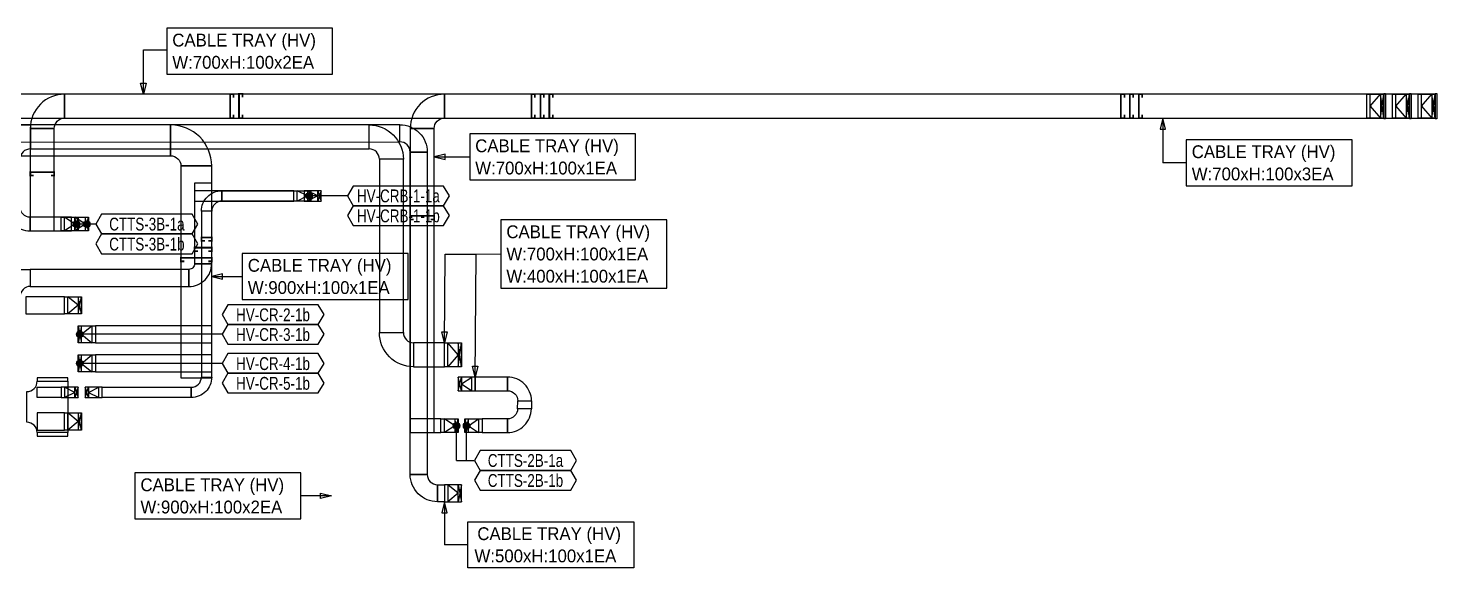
# Model space of a CAD drawing. Header units: millimetres. Extents: x 14100 to 374841, y -351975 to 881100.
# Drawn here: x 135191 to 176354, y -242953 to -227162 of the extents above; entities that cross this region are included whole.
import ezdxf
from ezdxf.enums import TextEntityAlignment as Align

# ---------------------------------------------------------------- set-up
doc = ezdxf.new("R2010")
doc.units = ezdxf.units.MM
doc.header["$LTSCALE"] = 150
for name, color, linetype in [('-----26 Electrical Cable Tray_HV_B', 2, 'Continuous'), ('-----26 Electrical Cable Tray_HV_IT', 4, 'Continuous'), ('-----26 Electrical Cable Tray_HV_N', 30, 'Continuous'), ('-----26 Electrical Cable Tray_HV_UT A', 1, 'Continuous'), ('-----26 Electrical Cable Tray_HV_UT B', 71, 'Continuous'), ('-----26 Electrical Cable Tray_HV_발전기 B', 103, 'Continuous'), ('-----29 주기', 1, 'Continuous'), ('-----30 Text', 2, 'Continuous'), ('-----99 Cable Schedule', 2, 'Continuous')]:
    doc.layers.add(name, color=color, linetype=linetype)
doc.styles.add('ELEC', font='')
doc.styles.get('ELEC').set_extended_font_data('Dotum')

# ---------------------------------------------------------------- blocks, each defined once
blk = doc.blocks.new('A$634112462862')
at = {"color": 0}
for p, q in [((0, 100), (0, 500)), ((0, 500), (700, 500)), ((700, 500), (700, 100)), ((0, 0), (0, 100)), ((700, 0), (0, 0)), ((700, 100), (700, 0))]:
    blk.add_line(p, q, dxfattribs=at)
at = {"color": 8}
for p, q in [((700, 400), (0, 500)), ((700, 500), (0, 400)), ((350, 100), (0, 400)), ((0, 400), (700, 400)), ((700, 100), (0, 100)), ((350, 100), (700, 400))]:
    blk.add_line(p, q, dxfattribs=at)
blk = doc.blocks.new('A$527511562058')
at = {"color": 0}
for p, q in [((0, 400), (400, 400)), ((0, 0), (0, 400)), ((400, 0), (0, 0)), ((400, 400), (500, 400)), ((500, 0), (400, 0)), ((500, 400), (500, 0))]:
    blk.add_line(p, q, dxfattribs=at)
at = {"color": 8}
for p, q in [((100, 400), (0, 0)), ((0, 400), (100, 0)), ((100, 200), (400, 400)), ((100, 0), (100, 400)), ((100, 200), (400, 0)), ((400, 400), (400, 0))]:
    blk.add_line(p, q, dxfattribs=at)
blk = doc.blocks.new('A$529866197279')
at = {"color": 0}
for p, q in [((0, 400), (0, 500)), ((0, 500), (700, 500)), ((700, 500), (700, 400)), ((0, 0), (0, 400)), ((700, 0), (0, 0)), ((700, 400), (700, 0))]:
    blk.add_line(p, q, dxfattribs=at)
at = {"color": 8}
for p, q in [((350, 100), (0, 400)), ((0, 400), (700, 400)), ((700, 100), (0, 100)), ((0, 100), (700, 0)), ((0, 0), (700, 100)), ((350, 100), (700, 400))]:
    blk.add_line(p, q, dxfattribs=at)
blk = doc.blocks.new('A$595823492043')
at = {"color": 0}
for p, q in [((0, 0), (0, 500)), ((0, 500), (100, 500)), ((100, 500), (500, 500)), ((500, 500), (500, 0)), ((100, 0), (0, 0)), ((500, 0), (100, 0))]:
    blk.add_line(p, q, dxfattribs=at)
at = {"color": 8}
for p, q in [((400, 250), (100, 500)), ((100, 0), (100, 500)), ((400, 500), (400, 0)), ((400, 0), (500, 500)), ((500, 0), (400, 500)), ((400, 250), (100, 0))]:
    blk.add_line(p, q, dxfattribs=at)
blk = doc.blocks.new('A$550585017316')
at = {"color": 0}
for p, q in [((400, 300), (0, 300)), ((0, 300), (0, 0)), ((0, 0), (400, 0)), ((500, 300), (400, 300)), ((400, 0), (500, 0)), ((500, 0), (500, 300))]:
    blk.add_line(p, q, dxfattribs=at)
at = {"color": 8}
for p, q in [((100, 0), (0, 300)), ((0, 0), (100, 300)), ((100, 150), (400, 300)), ((100, 300), (100, 0)), ((100, 150), (400, 0)), ((400, 0), (400, 300))]:
    blk.add_line(p, q, dxfattribs=at)
blk = doc.blocks.new('A$C9a0ab699')
h = blk.add_hatch(color=0)
edge = h.paths.add_edge_path()
edge.add_arc((64, 64), 64, 720, 1080, ccw=False)
at = {"color": 0}
blk.add_circle((64, 64), 64, dxfattribs=at)

msp = doc.modelspace()

# ---------------------------------------------------------------- linework, layer by layer
at = {"layer": '-----26 Electrical Cable Tray_HV_B', "elevation": 0}
for points in [[(133955, -230695), (133955, -229995), (133955, -229995), (135255, -229995), (135255, -230695, 0.414214), (134955, -230995), (134255, -230995), (134255, -230995, 0.414214)], [(145154, -230695), (145154, -229995, -0.414214), (146154, -230995), (145454, -230995, 0.414214)], [(135253, -232697, -0.414214), (134953, -232397), (134953, -232397), (134953, -232397), (134953, -232397), (134553, -232397, 0.414214), (135253, -233097)], [(146454, -236370), (146454, -237070, -0.414214), (145454, -236070), (146154, -236070, 0.414214)], [(149198, -237770, -0.414214), (149498, -238070), (149498, -238070), (149498, -238070), (149498, -238070), (149898, -238070, 0.414214), (149198, -237370)], [(149494, -238296, -0.414214), (149194, -238596), (149194, -238596), (149194, -238596), (149194, -238596), (149194, -238996, 0.414214), (149894, -238296)]]:
    msp.add_lwpolyline(points, format="xyb", close=True, dxfattribs=at)
for points in [[(135255, -230695), (145154, -230695), (145154, -229995), (135255, -229995)], [(145454, -230995), (145454, -236070), (146154, -236070), (146154, -230995)], [(135253, -233097), (136454, -233094), (136454, -232694), (135253, -232697)], [(147354, -236370), (146454, -236370), (146454, -237070), (147354, -237070)], [(149198, -237370), (148254, -237370), (148254, -237770), (149198, -237770)], [(149898, -238070), (149894, -238296), (149494, -238296), (149498, -238070)], [(149194, -238596), (148454, -238596), (148454, -238996), (149194, -238996)]]:
    msp.add_lwpolyline(points, close=True, dxfattribs=at)
at = {"layer": '-----26 Electrical Cable Tray_HV_IT', "elevation": 0}
for points in [[(132053, -230494), (146054, -230490), (146054, -229990), (132053, -229994)], [(146854, -230790), (146853, -240220), (146353, -240220), (146354, -230790)], [(147354, -241020), (147153, -241020), (147153, -240520), (147354, -240520)]]:
    msp.add_lwpolyline(points, close=True, dxfattribs=at)
for points in [[(146054, -230490), (146054, -229990, -0.414214), (146854, -230790), (146354, -230790), (146354, -230790), (146354, -230790), (146354, -230790, 0.414214)], [(147153, -240520), (147153, -241020, -0.414214), (146353, -240220), (146853, -240220), (146853, -240220), (146853, -240220), (146853, -240220, 0.414214)]]:
    msp.add_lwpolyline(points, format="xyb", close=True, dxfattribs=at)
at = {"layer": '-----26 Electrical Cable Tray_HV_N', "color": 1}
for p, q in [((169032, -231103), (168347, -231103)), ((148039, -242278), (147354, -242278))]:
    msp.add_line(p, q, dxfattribs=at)
at = {"layer": '-----26 Electrical Cable Tray_HV_N', "color": 1, "elevation": 0}
for points in [[(139242, -227162), (139242, -228512), (144088, -228512), (144088, -227162)], [(148094, -230255), (148094, -231605), (152940, -231605), (152940, -230255)], [(169032, -230428), (169032, -231778), (173878, -231778), (173878, -230428)], [(141449, -233752), (141449, -235102), (146295, -235102), (146295, -233752)], [(138312, -240173), (138312, -241523), (143158, -241523), (143158, -240173)]]:
    msp.add_lwpolyline(points, close=True, dxfattribs=at)
for points in [[(138557, -229095), (138477, -228775), (138637, -228775), (138557, -229095), (138557, -227792), (139242, -227792)], [(168347, -229800), (168267, -230120), (168427, -230120), (168347, -229800), (168347, -231103)], [(147054, -230930), (147374, -231010), (147374, -230850), (147054, -230930), (148094, -230930)], [(140554, -234427), (140874, -234507), (140874, -234347), (140554, -234427), (141449, -234427)], [(144054, -240848), (143734, -240928), (143734, -240768), (144054, -240848), (143158, -240848)]]:
    msp.add_lwpolyline(points, dxfattribs=at)
at = {"layer": '-----26 Electrical Cable Tray_HV_N', "color": 1}
for points in [[(149005, -232770), (149005, -234770), (153851, -234770), (153851, -232770)], [(152885, -241603), (152885, -242953), (148039, -242953), (148039, -241603)]]:
    msp.add_lwpolyline(points, close=True, dxfattribs=at)
for points in [[(147354, -236370), (147274, -236050), (147434, -236050), (147354, -236370), (147372, -233771), (148278, -233771)], [(148254, -237370), (148174, -237050), (148334, -237050), (148254, -237370), (148278, -233771), (149005, -233770)], [(147354, -241020), (147274, -241340), (147434, -241340), (147354, -241020), (147354, -242278)]]:
    msp.add_lwpolyline(points, dxfattribs=at)
at = {"layer": '-----26 Electrical Cable Tray_HV_UT A', "elevation": 0}
for points in [[(140554, -234053), (140554, -231695), (140054, -231695), (140054, -234053)], [(142954, -231920), (140054, -231920), (140054, -232220), (142954, -232220)], [(135254, -234720), (139887, -234720), (139887, -234220), (135254, -234220)]]:
    msp.add_lwpolyline(points, close=True, dxfattribs=at)
at = {"layer": '-----26 Electrical Cable Tray_HV_UT A', "ltscale": 7.5, "const_width": 50, "elevation": 0}
msp.add_lwpolyline([(140454, -233685), (140554, -233685), (140554, -233585), (140054, -233585), (140054, -233685), (140154, -233685)], dxfattribs=at)
at = {"layer": '-----26 Electrical Cable Tray_HV_UT A', "elevation": 0}
for points in [[(140054, -234053), (140054, -234053, -0.414214), (139887, -234220), (139887, -234220), (139887, -234720, 0.414214), (140554, -234053)], [(134154, -234720), (134154, -234220), (134154, -234220), (135254, -234220), (135254, -234720, 0.414214), (134954, -235020), (134454, -235020), (134454, -235020, 0.414214)]]:
    msp.add_lwpolyline(points, format="xyb", close=True, dxfattribs=at)
at = {"layer": '-----26 Electrical Cable Tray_HV_UT B', "elevation": 0}
for points in [[(139354, -229995), (100454, -229995), (100454, -230895), (139354, -230895)], [(139654, -231195), (139654, -237395), (140554, -237395), (140554, -231195)], [(143254, -232220), (140854, -232220), (140854, -231920), (143254, -231920)], [(140554, -237370), (140554, -232520), (140254, -232520), (140254, -237370)], [(136254, -235020), (135120, -235020), (135120, -235520), (136254, -235520)], [(137154, -236370), (140554, -236370), (140554, -235870), (137154, -235870)], [(137154, -237220), (140554, -237220), (140554, -236720), (137154, -236720)], [(135454, -237395), (135454, -237495), (136354, -237495), (136354, -237395)], [(136154, -237970), (135454, -237970), (135454, -237670), (136154, -237670)], [(137354, -237670), (139954, -237670), (139954, -237970), (137354, -237970)], [(136254, -238420), (135454, -238420), (135454, -238920), (136254, -238920)], [(135454, -238995), (135454, -239095), (136354, -239095), (136354, -238995)]]:
    msp.add_lwpolyline(points, close=True, dxfattribs=at)
for points in [[(139354, -230895), (139354, -230895, -0.414214), (139654, -231195), (139654, -231195), (140554, -231195, 0.414214), (139354, -229995)], [(140854, -232220), (140854, -232220, 0.414214), (140554, -232520), (140554, -232520), (140254, -232520, -0.414214), (140854, -231920)], [(135454, -237495), (136354, -237495), (136354, -237495), (136354, -238995), (135454, -238995, 0.414214), (135154, -238695), (135154, -237795), (135154, -237795, 0.414214)], [(139954, -237670), (139954, -237670, 0.414214), (140254, -237370), (140254, -237370), (140554, -237370, -0.414214), (139954, -237970)]]:
    msp.add_lwpolyline(points, format="xyb", close=True, dxfattribs=at)
at = {"layer": '-----26 Electrical Cable Tray_HV_UT B', "ltscale": 7.5, "const_width": 50, "elevation": 0}
for points in [[(140454, -233385), (140554, -233385), (140554, -233285), (140254, -233285), (140254, -233385), (140354, -233385)], [(139754, -233985), (139654, -233985), (139654, -233885), (140554, -233885), (140554, -233985), (140454, -233985)]]:
    msp.add_lwpolyline(points, dxfattribs=at)
at = {"layer": '-----26 Electrical Cable Tray_HV_발전기 B', "elevation": 0}
for points in [[(175554, -229795), (175554, -229095), (110004, -229095), (110004, -229795)], [(174804, -229095), (136254, -229095), (136254, -229795), (174804, -229795)], [(176304, -229795), (176304, -229095), (147354, -229095), (147354, -229795)], [(135254, -230095), (135254, -233094), (135954, -233094), (135954, -230095)], [(146354, -230095), (146354, -238995), (147054, -238995), (147054, -230095)], [(135254, -233094), (136154, -233094), (136154, -232694), (135254, -232694)], [(146354, -238995), (147254, -238995), (147254, -238595), (146354, -238595)]]:
    msp.add_lwpolyline(points, close=True, dxfattribs=at)
for points in [[(136254, -229795), (136254, -229095, 0.414214), (135254, -230095), (135954, -230095, -0.414214)], [(147354, -229795), (147354, -229095, 0.414214), (146354, -230095), (147054, -230095, -0.414214)]]:
    msp.add_lwpolyline(points, format="xyb", close=True, dxfattribs=at)
at = {"layer": '-----26 Electrical Cable Tray_HV_발전기 B', "ltscale": 7.5, "const_width": 50, "elevation": 0}
for points in [[(141193, -229695), (141193, -229795), (141093, -229795), (141093, -229095), (141193, -229095), (141193, -229195)], [(141452, -229695), (141452, -229795), (141352, -229795), (141352, -229088), (141452, -229088), (141452, -229188)], [(150000, -229695), (150000, -229795), (149900, -229795), (149900, -229095), (150000, -229095), (150000, -229195)], [(150260, -229695), (150260, -229795), (150160, -229795), (150160, -229095), (150260, -229095), (150260, -229195)], [(150520, -229695), (150520, -229795), (150420, -229795), (150420, -229095), (150520, -229095), (150520, -229195)], [(167224, -229695), (167224, -229795), (167124, -229795), (167124, -229095), (167224, -229095), (167224, -229195)], [(167484, -229695), (167484, -229795), (167384, -229795), (167384, -229095), (167484, -229095), (167484, -229195)], [(167744, -229695), (167744, -229795), (167644, -229795), (167644, -229095), (167744, -229095), (167744, -229195)], [(135354, -231474), (135254, -231474), (135254, -231374), (135954, -231374), (135954, -231474), (135854, -231474)], [(146454, -232757), (146354, -232757), (146354, -232657), (147054, -232657), (147054, -232757), (146954, -232757)]]:
    msp.add_lwpolyline(points, dxfattribs=at)
at = {"layer": '-----29 주기'}
for points in [[(144687, -231781), (144520, -232070), (144687, -232359), (147332, -232359), (147499, -232070), (147332, -231781)], [(144687, -232359), (144520, -232647), (144687, -232936), (147332, -232936), (147499, -232647), (147332, -232359)], [(148400, -239523), (148234, -239811), (148400, -240100), (151046, -240100), (151213, -239811), (151046, -239523)], [(148400, -240100), (148234, -240389), (148400, -240678), (151046, -240678), (151213, -240389), (151046, -240100)]]:
    msp.add_lwpolyline(points, close=True, dxfattribs=at)
at = {"layer": '-----29 주기', "elevation": 0}
for points in [[(137337, -232606), (137170, -232895), (137337, -233184), (139982, -233184), (140149, -232895), (139982, -232606)], [(137337, -233184), (137170, -233473), (137337, -233761), (139982, -233761), (140149, -233473), (139982, -233184)], [(141023, -235254), (140857, -235542), (141023, -235831), (143669, -235831), (143836, -235542), (143669, -235254)], [(141023, -235831), (140857, -236120), (141023, -236409), (143669, -236409), (143836, -236120), (143669, -235831)], [(141023, -236681), (140857, -236970), (141023, -237259), (143669, -237259), (143836, -236970), (143669, -236681)], [(141023, -237259), (140857, -237547), (141023, -237836), (143669, -237836), (143836, -237547), (143669, -237259)]]:
    msp.add_lwpolyline(points, close=True, dxfattribs=at)
at = {"layer": '-----99 Cable Schedule', "color": 1}
msp.add_line((147704, -239811), (148234, -239811), dxfattribs=at)
for points in [[(144520, -232070), (143404, -232070)], [(147704, -239811), (147704, -238795)]]:
    msp.add_lwpolyline(points, dxfattribs=at)
at = {"layer": '-----99 Cable Schedule', "color": 1, "elevation": 0}
for points in [[(137170, -232895), (136603, -232895)], [(140857, -236120), (136704, -236120)], [(140857, -236970), (136704, -236970)], [(148004, -239813), (148004, -238796)]]:
    msp.add_lwpolyline(points, dxfattribs=at)
at = {"color": 0, "elevation": 0}
for points in [[(174704, -229120), (174704, -229095), (174804, -229095), (174804, -229795), (174704, -229795), (174704, -229770)], [(174804, -229070), (174854, -229070), (174854, -229820), (174804, -229820), (174804, -229070)], [(175454, -229120), (175454, -229095), (175554, -229095), (175554, -229795), (175454, -229795), (175454, -229770)], [(175554, -229070), (175604, -229070), (175604, -229820), (175554, -229820), (175554, -229070)], [(176204, -229120), (176204, -229095), (176304, -229095), (176304, -229795), (176204, -229795), (176204, -229770)], [(176304, -229070), (176354, -229070), (176354, -229820), (176304, -229820), (176304, -229070)]]:
    msp.add_lwpolyline(points, dxfattribs=at)

# ---------------------------------------------------------------- block references
at = {"layer": '-----26 Electrical Cable Tray_HV_B'}
for name, p, rotation in [('A$527511562058', (136954, -232694, 0), 180), ('A$529866197279', (147854, -237070), 89.99999999999999)]:
    msp.add_blockref(name, p, dxfattribs=dict(at, rotation=rotation))
at = {"layer": '-----26 Electrical Cable Tray_HV_B', "xscale": -1, "rotation": 180}
msp.add_blockref('A$527511562058', (147754, -237370), dxfattribs=at)
at = {"layer": '-----26 Electrical Cable Tray_HV_B'}
msp.add_blockref('A$527511562058', (147954, -238996), dxfattribs=at)
at = {"layer": '-----26 Electrical Cable Tray_HV_IT', "xscale": -1, "rotation": 180}
msp.add_blockref('A$595823492043', (147354, -240520), dxfattribs=at)
at = {"layer": '-----26 Electrical Cable Tray_HV_UT A', "xscale": -1}
msp.add_blockref('A$550585017316', (143454, -232220), dxfattribs=at)
at = {"layer": '-----26 Electrical Cable Tray_HV_UT B', "rotation": 180}
for name, p in [('A$550585017316', (143754, -231920)), ('A$595823492043', (137154, -235870, 0)), ('A$595823492043', (137154, -236720, 0)), ('A$550585017316', (136654, -237670, 0))]:
    msp.add_blockref(name, p, dxfattribs=at)
at = {"layer": '-----26 Electrical Cable Tray_HV_UT B'}
for name, p in [('A$595823492043', (136254, -235520, 0)), ('A$550585017316', (136854, -237970, 0)), ('A$595823492043', (136254, -238920, 0))]:
    msp.add_blockref(name, p, dxfattribs=at)
at = {"layer": '-----26 Electrical Cable Tray_HV_발전기 B'}
for name, p, rotation in [('A$634112462862', (174304, -229095), 270), ('A$634112462862', (175054, -229095), 270), ('A$634112462862', (175804, -229095), 270), ('A$527511562058', (136654, -232694, 0), 180), ('A$527511562058', (147754, -238595), 180)]:
    msp.add_blockref(name, p, dxfattribs=dict(at, rotation=rotation))
at = {"layer": '-----99 Cable Schedule', "color": 1, "xscale": 1.5, "yscale": 1.5, "zscale": 1.5}
for p, rotation in [((143308, -231974), 270), ((136507, -232799, 0), 270), ((136808, -232799, 0), 270), ((136608, -236024, 0), 270), ((136608, -236874, 0), 270), ((147800, -238699), 180), ((148100, -238700), 180)]:
    msp.add_blockref('A$C9a0ab699', p, dxfattribs=dict(at, rotation=rotation))

# ---------------------------------------------------------------- texts
at = {"layer": '-----26 Electrical Cable Tray_HV_B', "style": 'ELEC'}
for s, p in [('CABLE TRAY (HV)', (149165, -233120)), ('W:700xH:100x1EA', (149165, -233770)), ('W:400xH:100x1EA', (149165, -234420))]:
    msp.add_text(s, height=375, dxfattribs=at).set_placement(p, align=Align.MIDDLE_LEFT)
at = {"layer": '-----26 Electrical Cable Tray_HV_IT', "style": 'ELEC'}
for s, p in [('CABLE TRAY (HV)', (148316, -241953)), ('W:500xH:100x1EA', (148233, -242603))]:
    msp.add_text(s, height=375, dxfattribs=at).set_placement(p, align=Align.MIDDLE_LEFT)
at = {"layer": '-----26 Electrical Cable Tray_HV_UT B', "style": 'ELEC'}
for s, p in [('CABLE TRAY (HV)', (141609, -234102, 0)), ('W:900xH:100x1EA', (141609, -234752, 0)), ('CABLE TRAY (HV)', (138472, -240523)), ('W:900xH:100x2EA', (138472, -241173))]:
    msp.add_text(s, height=375, dxfattribs=at).set_placement(p, align=Align.MIDDLE_LEFT)
at = {"layer": '-----26 Electrical Cable Tray_HV_발전기 B', "style": 'ELEC'}
for s, p in [('CABLE TRAY (HV)', (139402, -227512, 0)), ('W:700xH:100x2EA', (139402, -228162, 0)), ('CABLE TRAY (HV)', (148254, -230605)), ('CABLE TRAY (HV)', (169192, -230778, 0)), ('W:700xH:100x1EA', (148254, -231255)), ('W:700xH:100x3EA', (169192, -231428, 0))]:
    msp.add_text(s, height=375, dxfattribs=at).set_placement(p, align=Align.MIDDLE_LEFT)
at = {"layer": '-----30 Text', "linetype": 'Continuous', "style": 'ELEC', "width": 0.8}
for s, p in [('HV-CRB-1-1a', (146009, -232070)), ('HV-CRB-1-1b', (146009, -232647)), ('CTTS-3B-1a', (138660, -232895, 0)), ('CTTS-3B-1b', (138660, -233473, 0)), ('HV-CR-2-1b', (142346, -235542, 0)), ('HV-CR-3-1b', (142346, -236120, 0)), ('HV-CR-4-1b', (142346, -236970, 0)), ('HV-CR-5-1b', (142346, -237547, 0)), ('CTTS-2B-1a', (149723, -239811)), ('CTTS-2B-1b', (149723, -240389))]:
    msp.add_text(s, height=375, dxfattribs=at).set_placement(p, align=Align.MIDDLE)
at = {"color": 0, "style": 'ELEC', "width": 0.7}
for p in [(174754, -229445, 0), (175504, -229445, 0), (176254, -229445, 0)]:
    msp.add_text('HV 트레이-발전기', height=50, rotation=270, dxfattribs=at).set_placement(p, align=Align.MIDDLE_CENTER)

doc.saveas('drawing.dxf')
